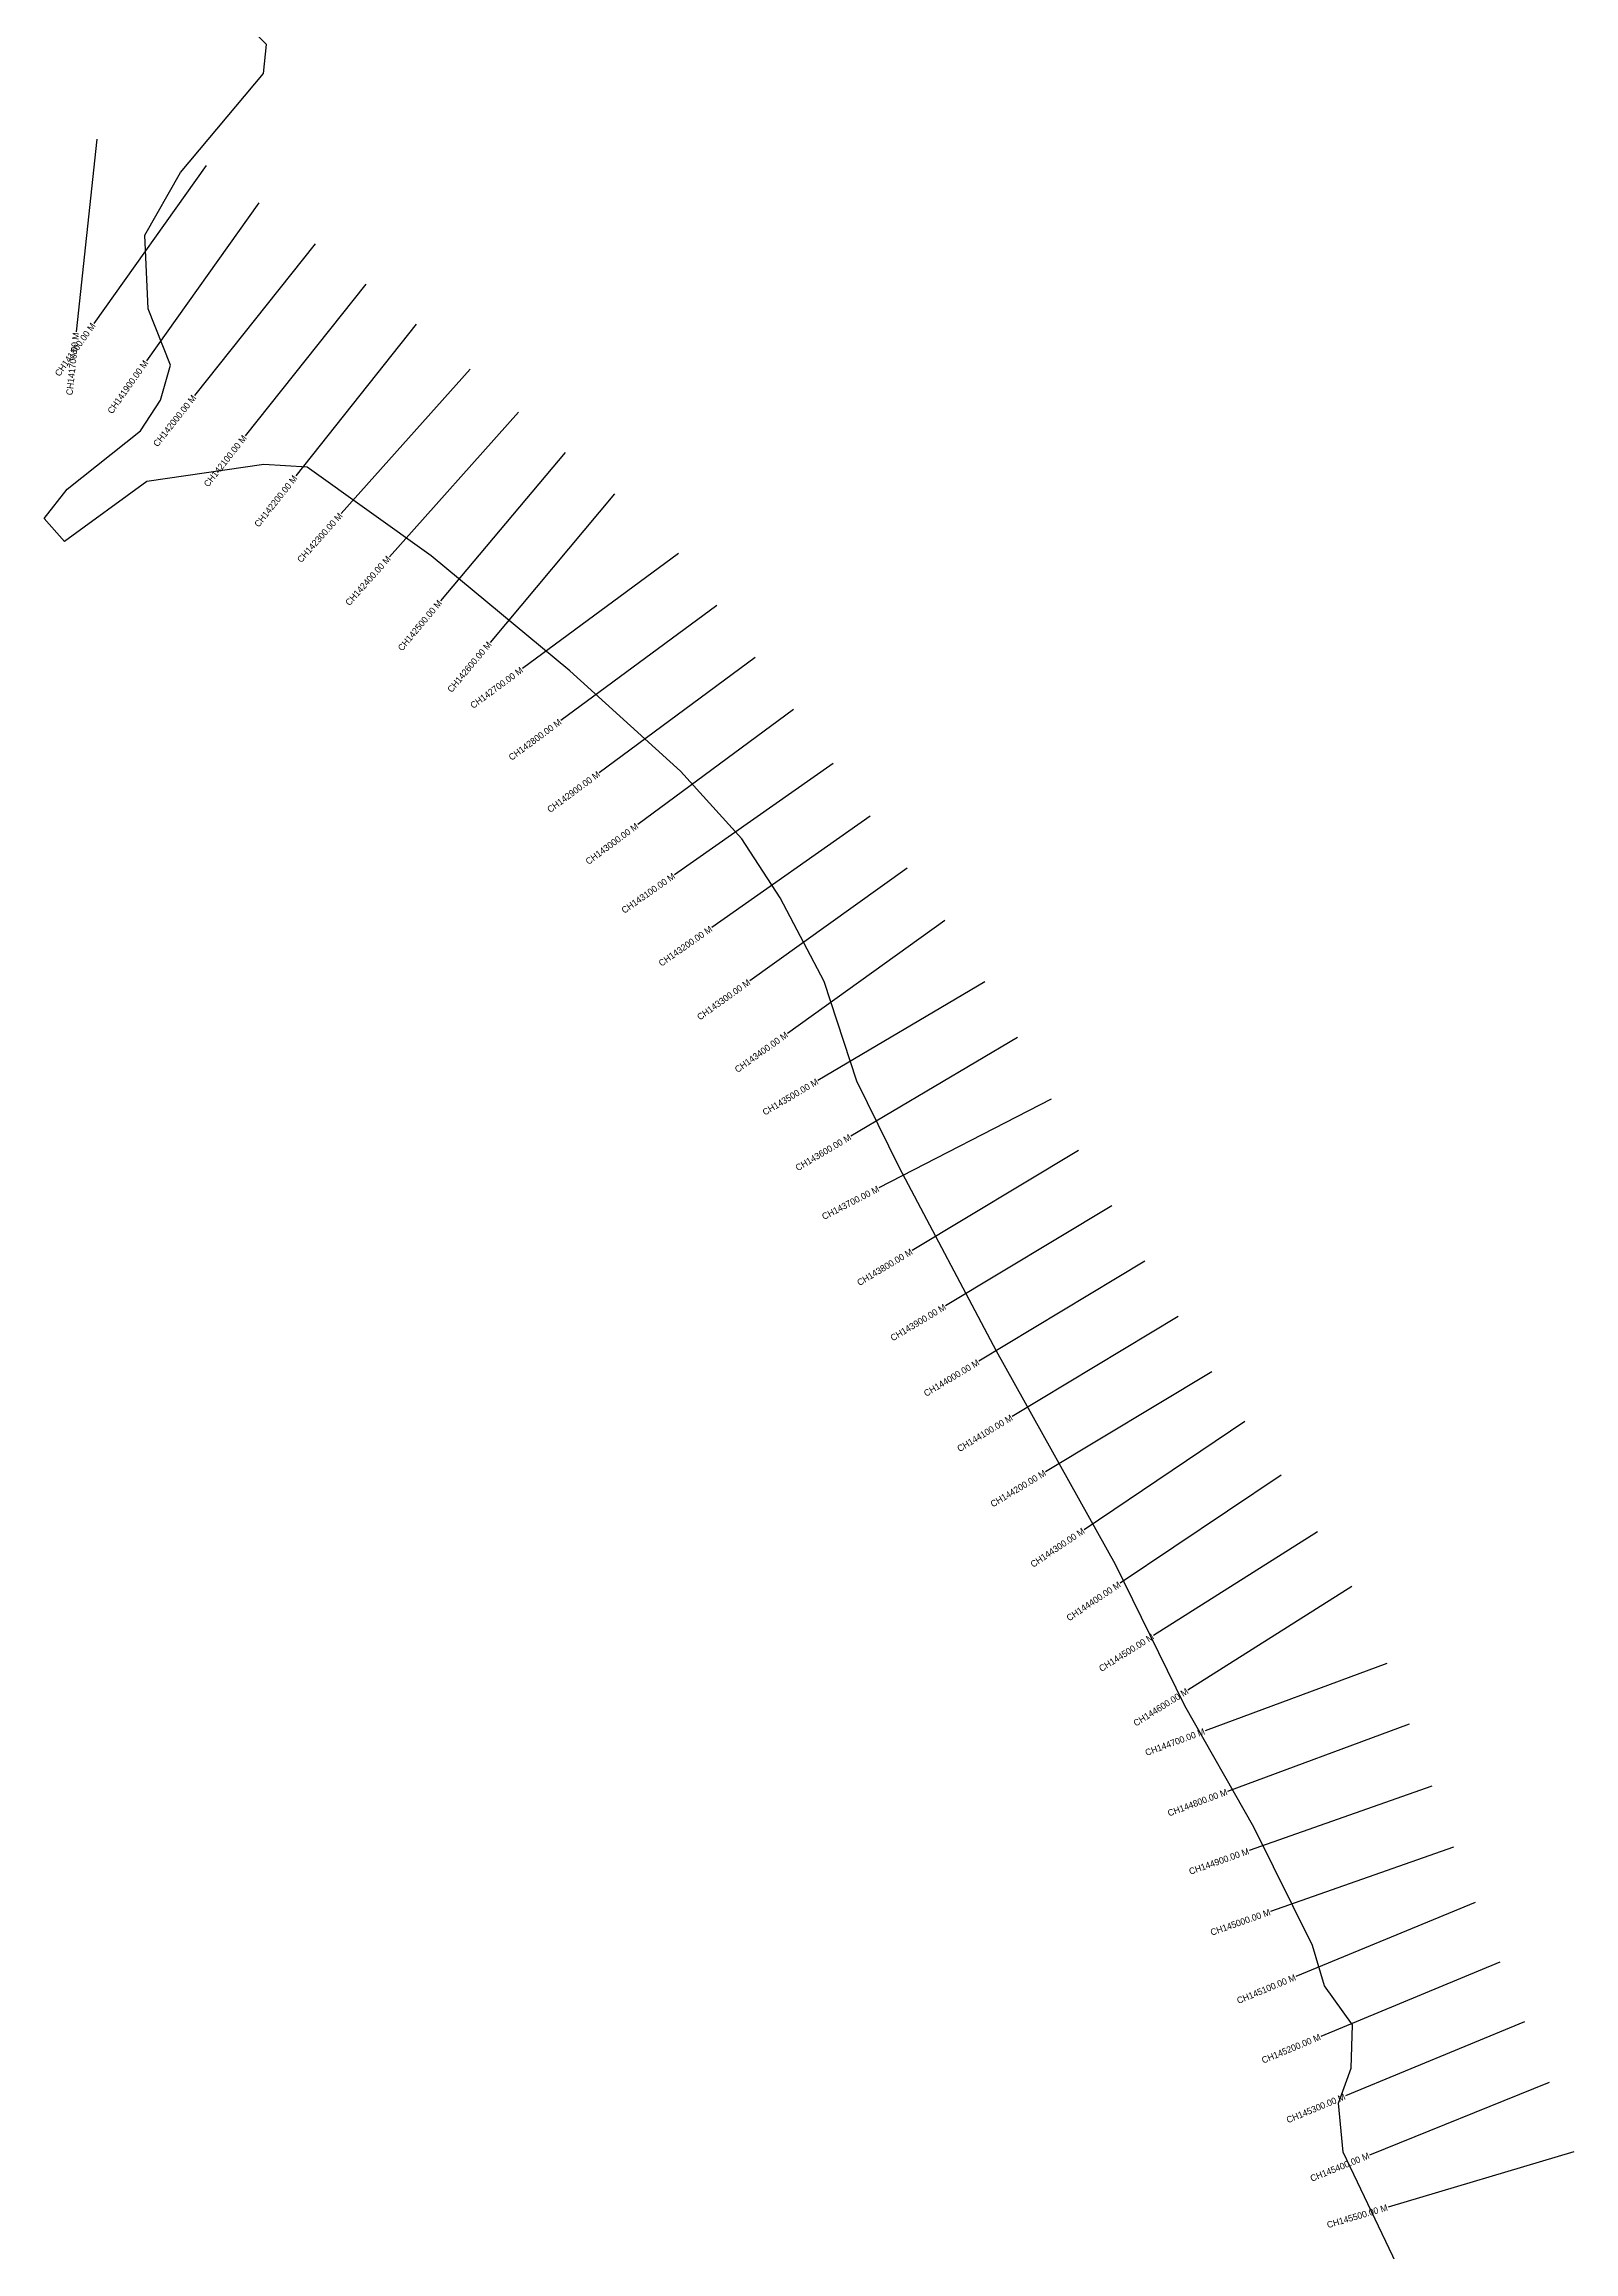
# Model space of a CAD drawing. Header units: metres. Extents: x 267032 to 273863, y 2111090 to 2119954.
# Drawn here: x 268683 to 271051, y 2114735 to 2118152 of the extents above; entities that cross this region are included whole.
import ezdxf
from ezdxf.enums import TextEntityAlignment as Align

# ---------------------------------------------------------------- set-up
doc = ezdxf.new("R2010")
doc.units = ezdxf.units.M
for name, color, linetype in [('CS', 134, 'Continuous'), ('CSMark', 6, 'Continuous'), ('village', 3, 'Continuous')]:
    doc.layers.add(name, color=color, linetype=linetype)

msp = doc.modelspace()

# ---------------------------------------------------------------- linework, layer by layer
at = {"layer": 'CS'}
for p, q in [((268764.8, 2118005), (268732.8, 2117706.7)), ((268934, 2117964.4), (268760.2, 2117719.9)), ((269015.5, 2117906.5), (268841.7, 2117662)), ((269102.9, 2117843), (268916.3, 2117608.1)), ((269181.2, 2117780.8), (268994.6, 2117545.9)), ((269259.5, 2117718.7), (269072.9, 2117483.7)), ((269342.9, 2117649.2), (269143.1, 2117425.4)), ((269417.5, 2117582.6), (269217.8, 2117358.8)), ((269489.8, 2117520.3), (269297, 2117290.5)), ((269566.4, 2117456.1), (269373.6, 2117226.2)), ((269665.3, 2117363.6), (269423.8, 2117185.5)), ((269724.6, 2117283.2), (269483.2, 2117105.1)), ((269783.9, 2117202.9), (269542.8, 2117024.4)), ((269843.4, 2117122.5), (269602.3, 2116944.1)), ((269904.8, 2117038.9), (269659.3, 2116866.6)), ((269962.3, 2116957), (269716.7, 2116784.7)), ((270019.5, 2116876.8), (269775.7, 2116702.1)), ((270077.8, 2116795.5), (269833.9, 2116620.8)), ((270139.4, 2116700.9), (269881.2, 2116548)), ((270190.3, 2116614.8), (269932.2, 2116462)), ((270242.2, 2116519.4), (269975.7, 2116381.7)), ((270284.3, 2116439.6), (270027.3, 2116284.9)), ((270335.9, 2116353.9), (270078.8, 2116199.2)), ((270387.4, 2116268.3), (270130.5, 2116113.5)), ((270439, 2116182.7), (270182.1, 2116027.8)), ((270490.7, 2116097), (270233.7, 2115942.2)), ((270542.2, 2116020.1), (270293.3, 2115852.8)), ((270598, 2115937.2), (270349.1, 2115769.8)), ((270654.3, 2115849.3), (270400.6, 2115689.2)), ((270707.7, 2115764.8), (270454, 2115604.6)), ((270761.7, 2115645.8), (270480.4, 2115541.5)), ((270796.5, 2115552), (270515.2, 2115447.7)), ((270831.6, 2115455.8), (270548.7, 2115356.1)), ((270864.9, 2115361.5), (270581.9, 2115261.8)), ((270898.3, 2115276), (270621.2, 2115161)), ((270936.6, 2115183.6), (270659.5, 2115068.6)), ((270974.9, 2115091.3), (270697.8, 2114976.3)), ((271013.1, 2114997.4), (270735, 2114884.9)), ((271051.3, 2114889.7), (270763.7, 2114804.4))]:
    msp.add_line(p, q, dxfattribs=at)
at = {"layer": 'village', "color": 3, "true_color": 0x00ff00}
msp.add_polyline3d([(270815.2, 2114636.7, 0), (270694.3, 2114889.1, 0), (270687, 2114965.3, 0), (270706.7, 2115019.3, 0), (270708.5, 2115086.6, 0), (270665.4, 2115146.7, 0), (270647, 2115209.4, 0), (270555.8, 2115392.5, 0), (270449, 2115580, 0), (270341.9, 2115798.8, 0), (270157.6, 2116129.2, 0), (270007.4, 2116412.8, 0), (269941.3, 2116546.8, 0), (269890.8, 2116701.1, 0), (269822.5, 2116830.6, 0), (269763.5, 2116922.1, 0), (269668.5, 2117026.7, 0), (269496.9, 2117182.3, 0), (269282.5, 2117360, 0), (269090.8, 2117497.5, 0), (269023.5, 2117501.4, 0), (268842.2, 2117475.3, 0), (268715.1, 2117382.4, 0), (268683.4, 2117418, 0), (268718.9, 2117463.1, 0), (268832.5, 2117553.7, 0), (268863.6, 2117601, 0), (268878.8, 2117655, 0), (268844.5, 2117742.2, 0), (268839.1, 2117856.4, 0), (268894.4, 2117953.3, 0), (269023.2, 2118106.8, 0), (269027.4, 2118151.7, 0), (269000.3, 2118178.4, 0)], dxfattribs=at)

# ---------------------------------------------------------------- texts
at = {"layer": 'CSMark'}
for s, rotation, p in [('CH141800.00 M', 54.5876, (268759.6, 2117719.1)), ('CH141700.00 M', 83.8848, (268732.7, 2117705.7)), ('CH141900.00 M', 54.5876, (268841.1, 2117661.2)), ('CH142000.00 M', 51.5431, (268915.7, 2117607.3)), ('CH142100.00 M', 51.5431, (268994, 2117545.1)), ('CH142200.00 M', 51.5431, (269072.3, 2117482.9)), ('CH142300.00 M', 48.2507, (269142.5, 2117424.6)), ('CH142400.00 M', 48.2507, (269217.1, 2117358)), ('CH142500.00 M', 50.0048, (269296.3, 2117289.7)), ('CH142600.00 M', 50.0048, (269373, 2117225.5)), ('CH142700.00 M', 36.4174, (269423, 2117184.9)), ('CH142800.00 M', 36.4174, (269482.4, 2117104.5)), ('CH142900.00 M', 36.5073, (269542, 2117023.8)), ('CH143000.00 M', 36.5073, (269601.4, 2116943.5)), ('CH143100.00 M', 35.0511, (269658.4, 2116866)), ('CH143200.00 M', 35.0511, (269715.9, 2116784.1)), ('CH143300.00 M', 35.6151, (269774.8, 2116701.6)), ('CH143400.00 M', 35.6151, (269833.1, 2116620.3)), ('CH143500.00 M', 30.6284, (269880.4, 2116547.5)), ('CH143600.00 M', 30.6284, (269931.3, 2116461.5)), ('CH143700.00 M', 27.3226, (269974.8, 2116381.2)), ('CH143800.00 M', 31.0461, (270026.4, 2116284.3)), ('CH143900.00 M', 31.0461, (270078, 2116198.7)), ('CH144000.00 M', 31.0808, (270129.6, 2116112.9)), ('CH144100.00 M', 31.0808, (270181.3, 2116027.3)), ('CH144200.00 M', 31.0808, (270232.9, 2115941.7)), ('CH144300.00 M', 33.9128, (270292.4, 2115852.2)), ('CH144400.00 M', 33.9128, (270348.2, 2115769.2)), ('CH144500.00 M', 32.265, (270399.8, 2115688.6)), ('CH144600.00 M', 32.265, (270453.2, 2115604.1)), ('CH144700.00 M', 20.3441, (270479.5, 2115541.1)), ('CH144800.00 M', 20.3441, (270514.3, 2115447.4)), ('CH144900.00 M', 19.4201, (270547.8, 2115355.7)), ('CH145000.00 M', 19.4201, (270581, 2115261.4)), ('CH145100.00 M', 22.541, (270620.2, 2115160.6)), ('CH145200.00 M', 22.541, (270658.6, 2115068.3)), ('CH145300.00 M', 22.541, (270696.9, 2114975.9)), ('CH145400.00 M', 22.0165, (270734.1, 2114884.6)), ('CH145500.00 M', 16.5314, (270762.7, 2114804.1))]:
    msp.add_text(s, height=10, rotation=rotation, dxfattribs=at).set_placement(p, align=Align.MIDDLE_RIGHT)

doc.saveas('drawing.dxf')
